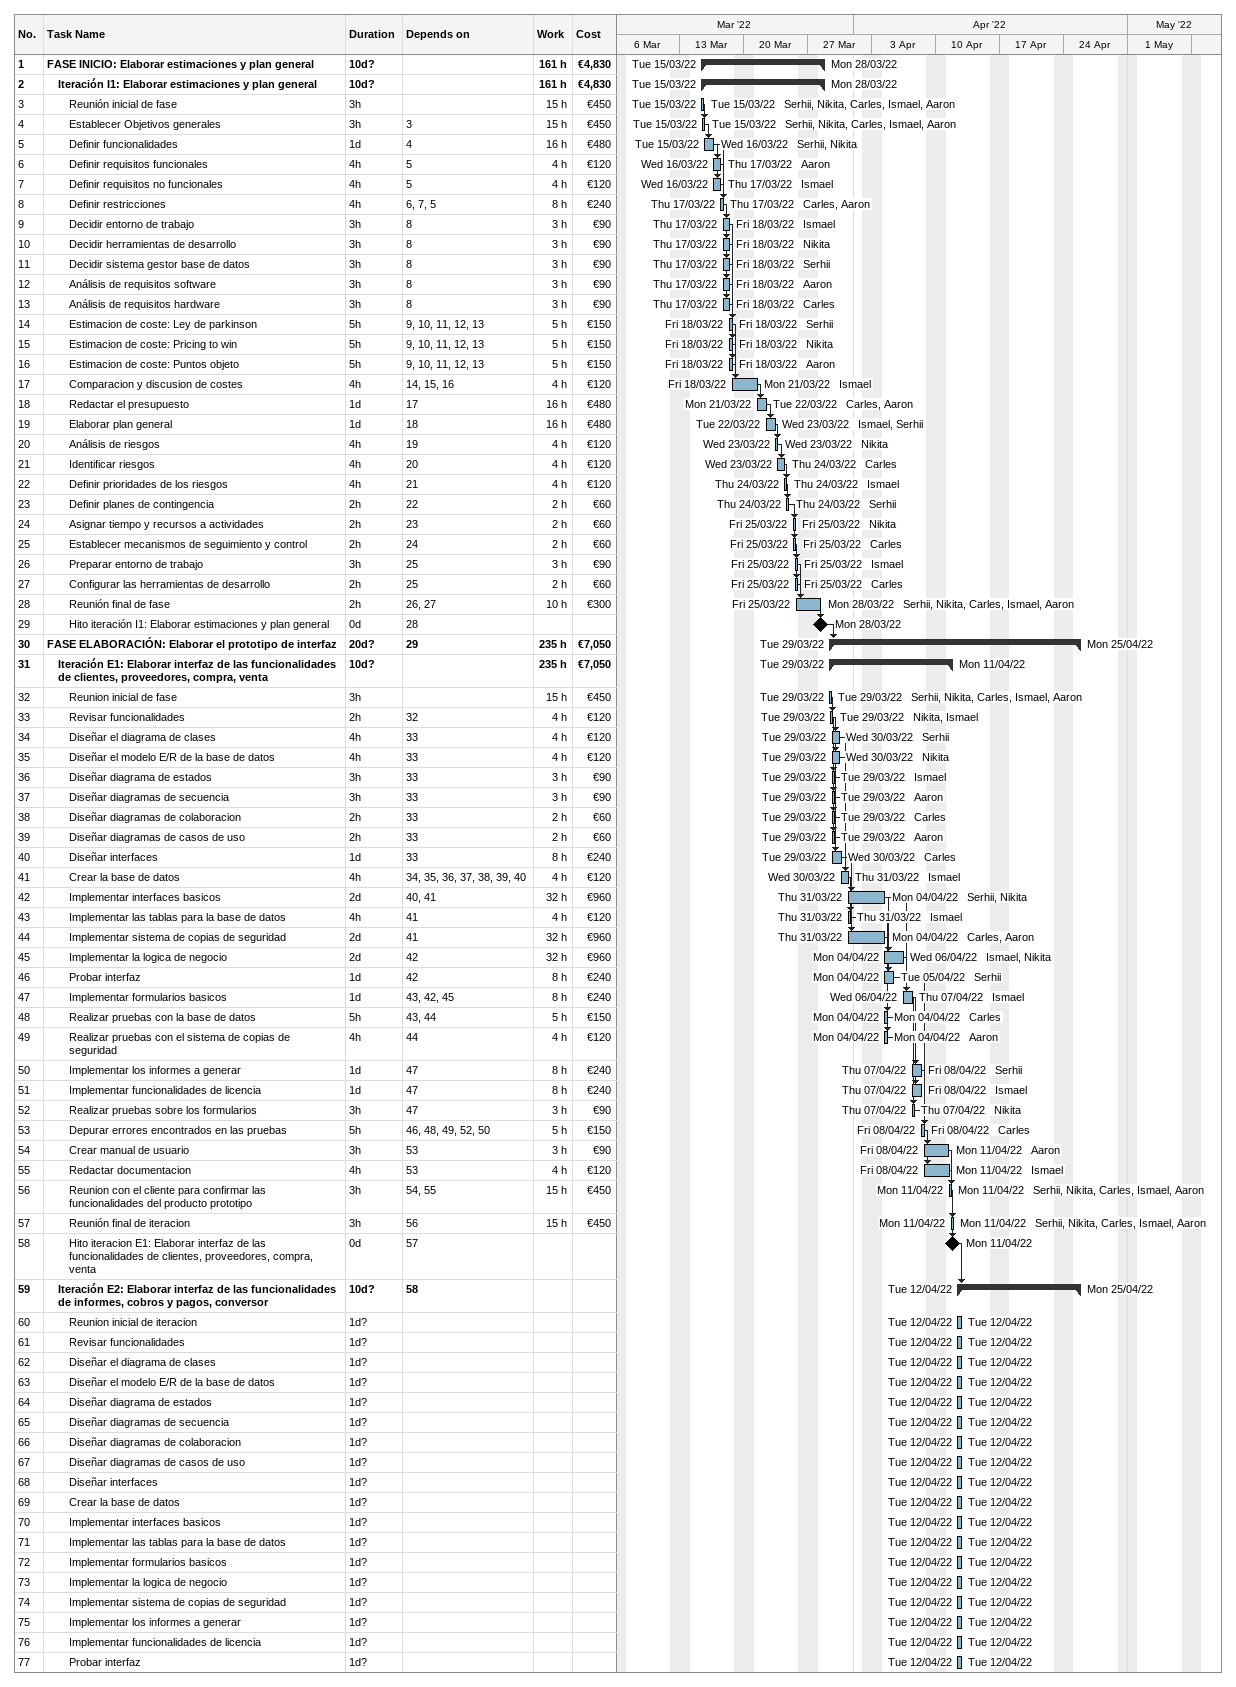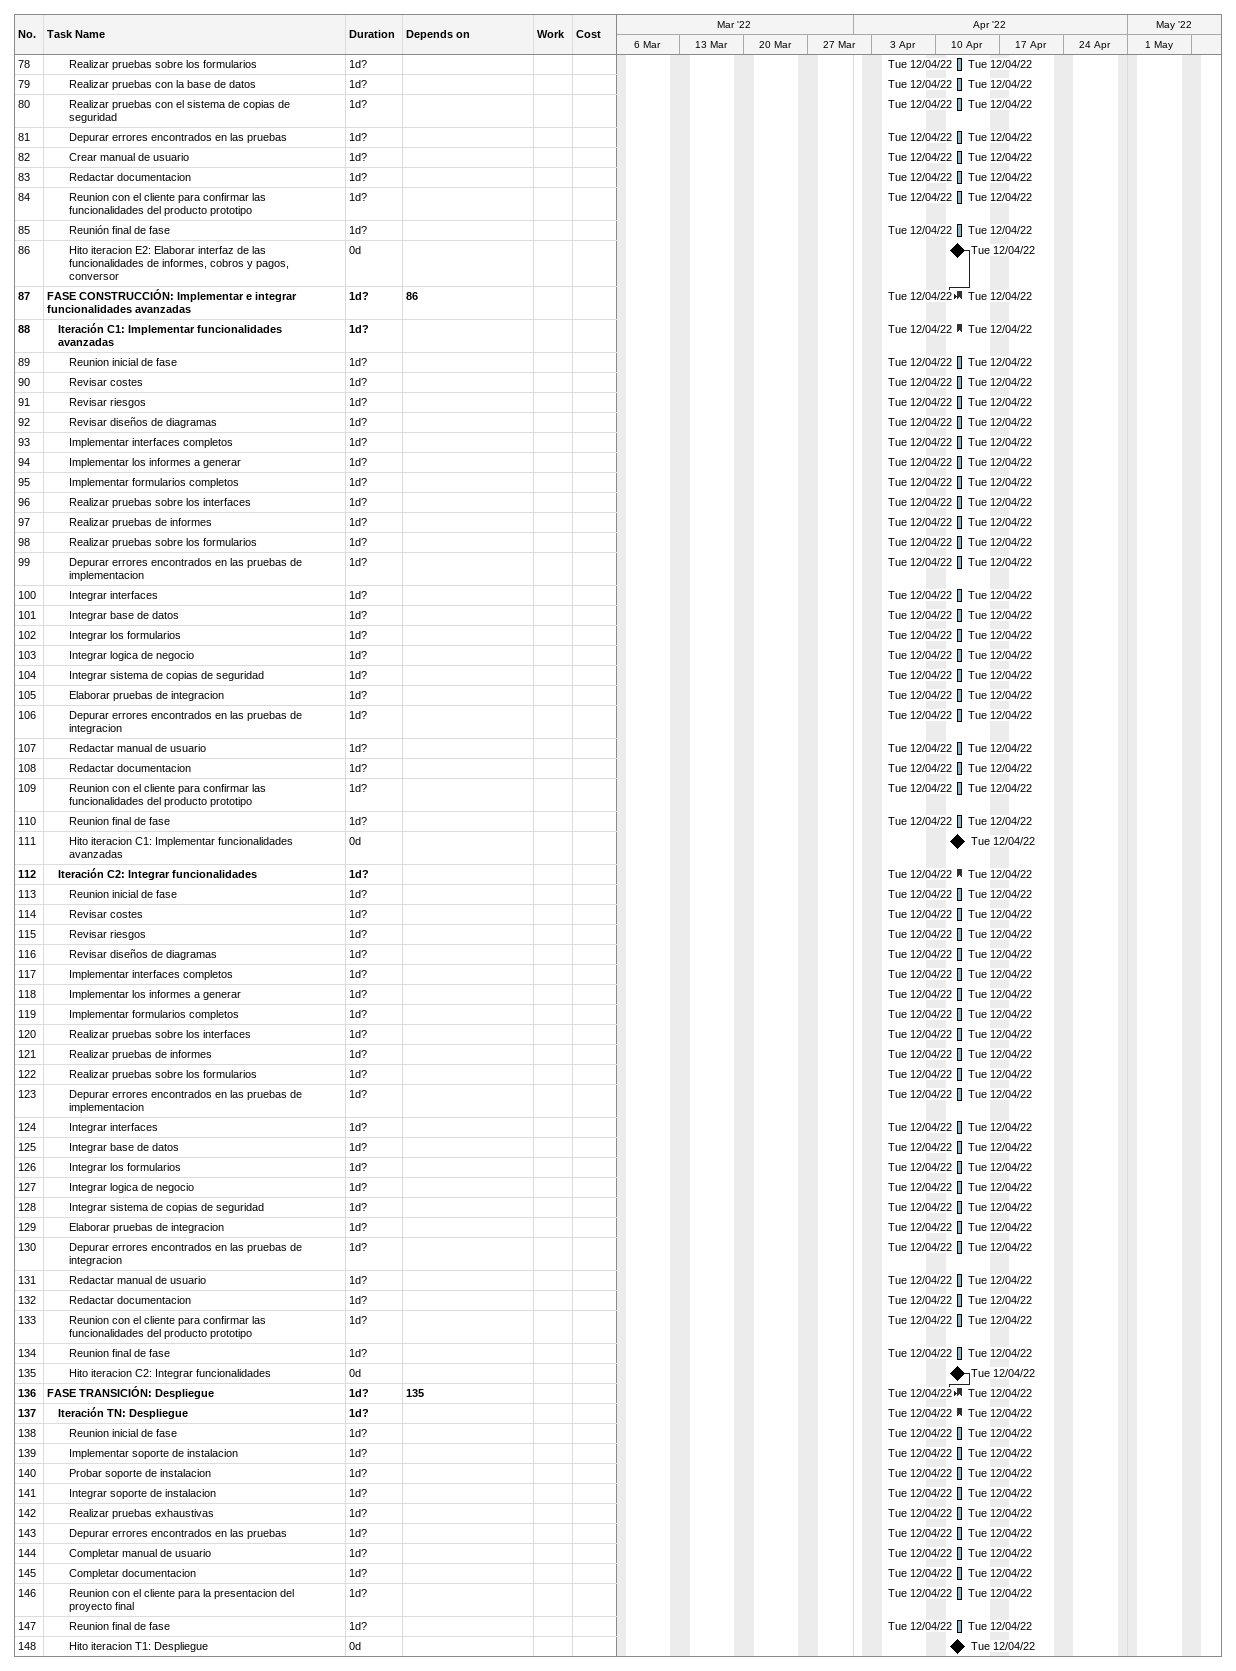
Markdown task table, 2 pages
| ID | Level | Task | Duration | Start | Finish | Predecessors | Resources | Work (h) | Cost (€) |
|---|---|---|---|---|---|---|---|---|---|
| 1 | 1 | **FASE INICIO: Elaborar estimaciones y plan general** | 10d? | 2022-03-15 | 2022-03-28 |  |  | 161 | 4830 |
| 2 | 2 | **Iteración I1: Elaborar estimaciones y plan general** | 10d? | 2022-03-15 | 2022-03-28 |  |  | 161 | 4830 |
| 3 | 3 | Reunión inicial de fase | 3h | 2022-03-15 | 2022-03-15 |  | Serhii, Nikita, Carles, Ismael, Aaron | 15 | 450 |
| 4 | 3 | Establecer Objetivos generales | 3h | 2022-03-15 | 2022-03-15 | 3 | Serhii, Nikita, Carles, Ismael, Aaron | 15 | 450 |
| 5 | 3 | Definir funcionalidades | 1d | 2022-03-15 | 2022-03-16 | 4 | Serhii, Nikita | 16 | 480 |
| 6 | 3 | Definir requisitos funcionales | 4h | 2022-03-16 | 2022-03-17 | 5 | Aaron | 4 | 120 |
| 7 | 3 | Definir requisitos no funcionales | 4h | 2022-03-16 | 2022-03-17 | 5 | Ismael | 4 | 120 |
| 8 | 3 | Definir restricciones | 4h | 2022-03-17 | 2022-03-17 | 6, 7, 5 | Carles, Aaron | 8 | 240 |
| 9 | 3 | Decidir entorno de trabajo | 3h | 2022-03-17 | 2022-03-18 | 8 | Ismael | 3 | 90 |
| 10 | 3 | Decidir herramientas de desarrollo | 3h | 2022-03-17 | 2022-03-18 | 8 | Nikita | 3 | 90 |
| 11 | 3 | Decidir sistema gestor base de datos | 3h | 2022-03-17 | 2022-03-18 | 8 | Serhii | 3 | 90 |
| 12 | 3 | Análisis de requisitos software | 3h | 2022-03-17 | 2022-03-18 | 8 | Aaron | 3 | 90 |
| 13 | 3 | Análisis de requisitos hardware | 3h | 2022-03-17 | 2022-03-18 | 8 | Carles | 3 | 90 |
| 14 | 3 | Estimacion de coste: Ley de parkinson | 5h | 2022-03-18 | 2022-03-18 | 9, 10, 11, 12, 13 | Serhii | 5 | 150 |
| 15 | 3 | Estimacion de coste: Pricing to win | 5h | 2022-03-18 | 2022-03-18 | 9, 10, 11, 12, 13 | Nikita | 5 | 150 |
| 16 | 3 | Estimacion de coste: Puntos objeto | 5h | 2022-03-18 | 2022-03-18 | 9, 10, 11, 12, 13 | Aaron | 5 | 150 |
| 17 | 3 | Comparacion y discusion de costes | 4h | 2022-03-18 | 2022-03-21 | 14, 15, 16 | Ismael | 4 | 120 |
| 18 | 3 | Redactar el presupuesto | 1d | 2022-03-21 | 2022-03-22 | 17 | Carles, Aaron | 16 | 480 |
| 19 | 3 | Elaborar plan general | 1d | 2022-03-22 | 2022-03-23 | 18 | Ismael, Serhii | 16 | 480 |
| 20 | 3 | Análisis de riesgos | 4h | 2022-03-23 | 2022-03-23 | 19 | Nikita | 4 | 120 |
| 21 | 3 | Identificar riesgos | 4h | 2022-03-23 | 2022-03-24 | 20 | Carles | 4 | 120 |
| 22 | 3 | Definir prioridades de los riesgos | 4h | 2022-03-24 | 2022-03-24 | 21 | Ismael | 4 | 120 |
| 23 | 3 | Definir planes de contingencia | 2h | 2022-03-24 | 2022-03-24 | 22 | Serhii | 2 | 60 |
| 24 | 3 | Asignar tiempo y recursos a actividades | 2h | 2022-03-25 | 2022-03-25 | 23 | Nikita | 2 | 60 |
| 25 | 3 | Establecer mecanismos de seguimiento y control | 2h | 2022-03-25 | 2022-03-25 | 24 | Carles | 2 | 60 |
| 26 | 3 | Preparar entorno de trabajo | 3h | 2022-03-25 | 2022-03-25 | 25 | Ismael | 3 | 90 |
| 27 | 3 | Configurar las herramientas de desarrollo | 2h | 2022-03-25 | 2022-03-25 | 25 | Carles | 2 | 60 |
| 28 | 3 | Reunión final de fase | 2h | 2022-03-25 | 2022-03-28 | 26, 27 | Serhii, Nikita, Carles, Ismael, Aaron | 10 | 300 |
| 29 | 3 | Hito iteración I1: Elaborar estimaciones y plan general | 0d | 2022-03-28 | 2022-03-28 | 28 |  |  |  |
| 30 | 1 | **FASE ELABORACIÓN: Elaborar el prototipo de interfaz** | 20d? | 2022-03-29 | 2022-04-25 | 29 |  | 235 | 7050 |
| 31 | 2 | **Iteración E1: Elaborar interfaz de las funcionalidades de clientes, proveedores, compra, venta** | 10d? | 2022-03-29 | 2022-04-11 |  |  | 235 | 7050 |
| 32 | 3 | Reunion inicial de fase | 3h | 2022-03-29 | 2022-03-29 |  | Serhii, Nikita, Carles, Ismael, Aaron | 15 | 450 |
| 33 | 3 | Revisar funcionalidades | 2h | 2022-03-29 | 2022-03-29 | 32 | Nikita, Ismael | 4 | 120 |
| 34 | 3 | Diseñar el diagrama de clases | 4h | 2022-03-29 | 2022-03-30 | 33 | Serhii | 4 | 120 |
| 35 | 3 | Diseñar el modelo E/R de la base de datos | 4h | 2022-03-29 | 2022-03-30 | 33 | Nikita | 4 | 120 |
| 36 | 3 | Diseñar diagrama de estados | 3h | 2022-03-29 | 2022-03-29 | 33 | Ismael | 3 | 90 |
| 37 | 3 | Diseñar diagramas de secuencia | 3h | 2022-03-29 | 2022-03-29 | 33 | Aaron | 3 | 90 |
| 38 | 3 | Diseñar diagramas de colaboracion | 2h | 2022-03-29 | 2022-03-29 | 33 | Carles | 2 | 60 |
| 39 | 3 | Diseñar diagramas de casos de uso | 2h | 2022-03-29 | 2022-03-29 | 33 | Aaron | 2 | 60 |
| 40 | 3 | Diseñar interfaces | 1d | 2022-03-29 | 2022-03-30 | 33 | Carles | 8 | 240 |
| 41 | 3 | Crear la base de datos | 4h | 2022-03-30 | 2022-03-31 | 34, 35, 36, 37, 38, 39, 40 | Ismael | 4 | 120 |
| 42 | 3 | Implementar interfaces basicos | 2d | 2022-03-31 | 2022-04-04 | 40, 41 | Serhii, Nikita | 32 | 960 |
| 43 | 3 | Implementar las tablas para la base de datos | 4h | 2022-03-31 | 2022-03-31 | 41 | Ismael | 4 | 120 |
| 44 | 3 | Implementar sistema de copias de seguridad | 2d | 2022-03-31 | 2022-04-04 | 41 | Carles, Aaron | 32 | 960 |
| 45 | 3 | Implementar la logica de negocio | 2d | 2022-04-04 | 2022-04-06 | 42 | Ismael, Nikita | 32 | 960 |
| 46 | 3 | Probar interfaz | 1d | 2022-04-04 | 2022-04-05 | 42 | Serhii | 8 | 240 |
| 47 | 3 | Implementar formularios basicos | 1d | 2022-04-06 | 2022-04-07 | 43, 42, 45 | Ismael | 8 | 240 |
| 48 | 3 | Realizar pruebas con la base de datos | 5h | 2022-04-04 | 2022-04-04 | 43, 44 | Carles | 5 | 150 |
| 49 | 3 | Realizar pruebas con el sistema de copias de seguridad | 4h | 2022-04-04 | 2022-04-04 | 44 | Aaron | 4 | 120 |
| 50 | 3 | Implementar los informes a generar | 1d | 2022-04-07 | 2022-04-08 | 47 | Serhii | 8 | 240 |
| 51 | 3 | Implementar funcionalidades de licencia | 1d | 2022-04-07 | 2022-04-08 | 47 | Ismael | 8 | 240 |
| 52 | 3 | Realizar pruebas sobre los formularios | 3h | 2022-04-07 | 2022-04-07 | 47 | Nikita | 3 | 90 |
| 53 | 3 | Depurar errores encontrados en las pruebas | 5h | 2022-04-08 | 2022-04-08 | 46, 48, 49, 52, 50 | Carles | 5 | 150 |
| 54 | 3 | Crear manual de usuario | 3h | 2022-04-08 | 2022-04-11 | 53 | Aaron | 3 | 90 |
| 55 | 3 | Redactar documentacion | 4h | 2022-04-08 | 2022-04-11 | 53 | Ismael | 4 | 120 |
| 56 | 3 | Reunion con el cliente para confirmar las funcionalidades del producto prototipo | 3h | 2022-04-11 | 2022-04-11 | 54, 55 | Serhii, Nikita, Carles, Ismael, Aaron | 15 | 450 |
| 57 | 3 | Reunión final de iteracion | 3h | 2022-04-11 | 2022-04-11 | 56 | Serhii, Nikita, Carles, Ismael, Aaron | 15 | 450 |
| 58 | 3 | Hito iteracion E1: Elaborar interfaz de las funcionalidades de clientes, proveedores, compra, venta | 0d | 2022-04-11 | 2022-04-11 | 57 |  |  |  |
| 59 | 2 | **Iteración E2: Elaborar interfaz de las funcionalidades de informes, cobros y pagos, conversor** | 10d? | 2022-04-12 | 2022-04-25 | 58 |  |  |  |
| 60 | 3 | Reunion inicial de iteracion | 1d? | 2022-04-12 | 2022-04-12 |  |  |  |  |
| 61 | 3 | Revisar funcionalidades | 1d? | 2022-04-12 | 2022-04-12 |  |  |  |  |
| 62 | 3 | Diseñar el diagrama de clases | 1d? | 2022-04-12 | 2022-04-12 |  |  |  |  |
| 63 | 3 | Diseñar el modelo E/R de la base de datos | 1d? | 2022-04-12 | 2022-04-12 |  |  |  |  |
| 64 | 3 | Diseñar diagrama de estados | 1d? | 2022-04-12 | 2022-04-12 |  |  |  |  |
| 65 | 3 | Diseñar diagramas de secuencia | 1d? | 2022-04-12 | 2022-04-12 |  |  |  |  |
| 66 | 3 | Diseñar diagramas de colaboracion | 1d? | 2022-04-12 | 2022-04-12 |  |  |  |  |
| 67 | 3 | Diseñar diagramas de casos de uso | 1d? | 2022-04-12 | 2022-04-12 |  |  |  |  |
| 68 | 3 | Diseñar interfaces | 1d? | 2022-04-12 | 2022-04-12 |  |  |  |  |
| 69 | 3 | Crear la base de datos | 1d? | 2022-04-12 | 2022-04-12 |  |  |  |  |
| 70 | 3 | Implementar interfaces basicos | 1d? | 2022-04-12 | 2022-04-12 |  |  |  |  |
| 71 | 3 | Implementar las tablas para la base de datos | 1d? | 2022-04-12 | 2022-04-12 |  |  |  |  |
| 72 | 3 | Implementar formularios basicos | 1d? | 2022-04-12 | 2022-04-12 |  |  |  |  |
| 73 | 3 | Implementar la logica de negocio | 1d? | 2022-04-12 | 2022-04-12 |  |  |  |  |
| 74 | 3 | Implementar sistema de copias de seguridad | 1d? | 2022-04-12 | 2022-04-12 |  |  |  |  |
| 75 | 3 | Implementar los informes a generar | 1d? | 2022-04-12 | 2022-04-12 |  |  |  |  |
| 76 | 3 | Implementar funcionalidades de licencia | 1d? | 2022-04-12 | 2022-04-12 |  |  |  |  |
| 77 | 3 | Probar interfaz | 1d? | 2022-04-12 | 2022-04-12 |  |  |  |  |
| 78 | 3 | Realizar pruebas sobre los formularios | 1d? | 2022-04-12 | 2022-04-12 |  |  |  |  |
| 79 | 3 | Realizar pruebas con la base de datos | 1d? | 2022-04-12 | 2022-04-12 |  |  |  |  |
| 80 | 3 | Realizar pruebas con el sistema de copias de seguridad | 1d? | 2022-04-12 | 2022-04-12 |  |  |  |  |
| 81 | 3 | Depurar errores encontrados en las pruebas | 1d? | 2022-04-12 | 2022-04-12 |  |  |  |  |
| 82 | 3 | Crear manual de usuario | 1d? | 2022-04-12 | 2022-04-12 |  |  |  |  |
| 83 | 3 | Redactar documentacion | 1d? | 2022-04-12 | 2022-04-12 |  |  |  |  |
| 84 | 3 | Reunion con el cliente para confirmar las funcionalidades del producto prototipo | 1d? | 2022-04-12 | 2022-04-12 |  |  |  |  |
| 85 | 3 | Reunión final de fase | 1d? | 2022-04-12 | 2022-04-12 |  |  |  |  |
| 86 | 3 | Hito iteracion E2: Elaborar interfaz de las funcionalidades de informes, cobros y pagos, conversor | 0d | 2022-04-12 | 2022-04-12 |  |  |  |  |
| 87 | 1 | **FASE CONSTRUCCIÓN: Implementar e integrar funcionalidades avanzadas** | 1d? | 2022-04-12 | 2022-04-12 | 86 |  |  |  |
| 88 | 2 | **Iteración C1: Implementar funcionalidades avanzadas** | 1d? | 2022-04-12 | 2022-04-12 |  |  |  |  |
| 89 | 3 | Reunion inicial de fase | 1d? | 2022-04-12 | 2022-04-12 |  |  |  |  |
| 90 | 3 | Revisar costes | 1d? | 2022-04-12 | 2022-04-12 |  |  |  |  |
| 91 | 3 | Revisar riesgos | 1d? | 2022-04-12 | 2022-04-12 |  |  |  |  |
| 92 | 3 | Revisar diseños de diagramas | 1d? | 2022-04-12 | 2022-04-12 |  |  |  |  |
| 93 | 3 | Implementar interfaces completos | 1d? | 2022-04-12 | 2022-04-12 |  |  |  |  |
| 94 | 3 | Implementar los informes a generar | 1d? | 2022-04-12 | 2022-04-12 |  |  |  |  |
| 95 | 3 | Implementar formularios completos | 1d? | 2022-04-12 | 2022-04-12 |  |  |  |  |
| 96 | 3 | Realizar pruebas sobre los interfaces | 1d? | 2022-04-12 | 2022-04-12 |  |  |  |  |
| 97 | 3 | Realizar pruebas de informes | 1d? | 2022-04-12 | 2022-04-12 |  |  |  |  |
| 98 | 3 | Realizar pruebas sobre los formularios | 1d? | 2022-04-12 | 2022-04-12 |  |  |  |  |
| 99 | 3 | Depurar errores encontrados en las pruebas de implementacion | 1d? | 2022-04-12 | 2022-04-12 |  |  |  |  |
| 100 | 3 | Integrar interfaces | 1d? | 2022-04-12 | 2022-04-12 |  |  |  |  |
| 101 | 3 | Integrar base de datos | 1d? | 2022-04-12 | 2022-04-12 |  |  |  |  |
| 102 | 3 | Integrar los formularios | 1d? | 2022-04-12 | 2022-04-12 |  |  |  |  |
| 103 | 3 | Integrar logica de negocio | 1d? | 2022-04-12 | 2022-04-12 |  |  |  |  |
| 104 | 3 | Integrar sistema de copias de seguridad | 1d? | 2022-04-12 | 2022-04-12 |  |  |  |  |
| 105 | 3 | Elaborar pruebas de integracion | 1d? | 2022-04-12 | 2022-04-12 |  |  |  |  |
| 106 | 3 | Depurar errores encontrados en las pruebas de integracion | 1d? | 2022-04-12 | 2022-04-12 |  |  |  |  |
| 107 | 3 | Redactar manual de usuario | 1d? | 2022-04-12 | 2022-04-12 |  |  |  |  |
| 108 | 3 | Redactar documentacion | 1d? | 2022-04-12 | 2022-04-12 |  |  |  |  |
| 109 | 3 | Reunion con el cliente para confirmar las funcionalidades del producto prototipo | 1d? | 2022-04-12 | 2022-04-12 |  |  |  |  |
| 110 | 3 | Reunion final de fase | 1d? | 2022-04-12 | 2022-04-12 |  |  |  |  |
| 111 | 3 | Hito iteracion C1: Implementar funcionalidades avanzadas | 0d | 2022-04-12 | 2022-04-12 |  |  |  |  |
| 112 | 2 | **Iteración C2: Integrar funcionalidades** | 1d? | 2022-04-12 | 2022-04-12 |  |  |  |  |
| 113 | 3 | Reunion inicial de fase | 1d? | 2022-04-12 | 2022-04-12 |  |  |  |  |
| 114 | 3 | Revisar costes | 1d? | 2022-04-12 | 2022-04-12 |  |  |  |  |
| 115 | 3 | Revisar riesgos | 1d? | 2022-04-12 | 2022-04-12 |  |  |  |  |
| 116 | 3 | Revisar diseños de diagramas | 1d? | 2022-04-12 | 2022-04-12 |  |  |  |  |
| 117 | 3 | Implementar interfaces completos | 1d? | 2022-04-12 | 2022-04-12 |  |  |  |  |
| 118 | 3 | Implementar los informes a generar | 1d? | 2022-04-12 | 2022-04-12 |  |  |  |  |
| 119 | 3 | Implementar formularios completos | 1d? | 2022-04-12 | 2022-04-12 |  |  |  |  |
| 120 | 3 | Realizar pruebas sobre los interfaces | 1d? | 2022-04-12 | 2022-04-12 |  |  |  |  |
| 121 | 3 | Realizar pruebas de informes | 1d? | 2022-04-12 | 2022-04-12 |  |  |  |  |
| 122 | 3 | Realizar pruebas sobre los formularios | 1d? | 2022-04-12 | 2022-04-12 |  |  |  |  |
| 123 | 3 | Depurar errores encontrados en las pruebas de implementacion | 1d? | 2022-04-12 | 2022-04-12 |  |  |  |  |
| 124 | 3 | Integrar interfaces | 1d? | 2022-04-12 | 2022-04-12 |  |  |  |  |
| 125 | 3 | Integrar base de datos | 1d? | 2022-04-12 | 2022-04-12 |  |  |  |  |
| 126 | 3 | Integrar los formularios | 1d? | 2022-04-12 | 2022-04-12 |  |  |  |  |
| 127 | 3 | Integrar logica de negocio | 1d? | 2022-04-12 | 2022-04-12 |  |  |  |  |
| 128 | 3 | Integrar sistema de copias de seguridad | 1d? | 2022-04-12 | 2022-04-12 |  |  |  |  |
| 129 | 3 | Elaborar pruebas de integracion | 1d? | 2022-04-12 | 2022-04-12 |  |  |  |  |
| 130 | 3 | Depurar errores encontrados en las pruebas de integracion | 1d? | 2022-04-12 | 2022-04-12 |  |  |  |  |
| 131 | 3 | Redactar manual de usuario | 1d? | 2022-04-12 | 2022-04-12 |  |  |  |  |
| 132 | 3 | Redactar documentacion | 1d? | 2022-04-12 | 2022-04-12 |  |  |  |  |
| 133 | 3 | Reunion con el cliente para confirmar las funcionalidades del producto prototipo | 1d? | 2022-04-12 | 2022-04-12 |  |  |  |  |
| 134 | 3 | Reunion final de fase | 1d? | 2022-04-12 | 2022-04-12 |  |  |  |  |
| 135 | 3 | Hito iteracion C2: Integrar funcionalidades | 0d | 2022-04-12 | 2022-04-12 |  |  |  |  |
| 136 | 1 | **FASE TRANSICIÓN: Despliegue** | 1d? | 2022-04-12 | 2022-04-12 | 135 |  |  |  |
| 137 | 2 | **Iteración TN: Despliegue** | 1d? | 2022-04-12 | 2022-04-12 |  |  |  |  |
| 138 | 3 | Reunion inicial de fase | 1d? | 2022-04-12 | 2022-04-12 |  |  |  |  |
| 139 | 3 | Implementar soporte de instalacion | 1d? | 2022-04-12 | 2022-04-12 |  |  |  |  |
| 140 | 3 | Probar soporte de instalacion | 1d? | 2022-04-12 | 2022-04-12 |  |  |  |  |
| 141 | 3 | Integrar soporte de instalacion | 1d? | 2022-04-12 | 2022-04-12 |  |  |  |  |
| 142 | 3 | Realizar pruebas exhaustivas | 1d? | 2022-04-12 | 2022-04-12 |  |  |  |  |
| 143 | 3 | Depurar errores encontrados en las pruebas | 1d? | 2022-04-12 | 2022-04-12 |  |  |  |  |
| 144 | 3 | Completar manual de usuario | 1d? | 2022-04-12 | 2022-04-12 |  |  |  |  |
| 145 | 3 | Completar documentacion | 1d? | 2022-04-12 | 2022-04-12 |  |  |  |  |
| 146 | 3 | Reunion con el cliente para la presentacion del proyecto final | 1d? | 2022-04-12 | 2022-04-12 |  |  |  |  |
| 147 | 3 | Reunion final de fase | 1d? | 2022-04-12 | 2022-04-12 |  |  |  |  |
| 148 | 3 | Hito iteracion T1: Despliegue | 0d | 2022-04-12 | 2022-04-12 |  |  |  |  |
